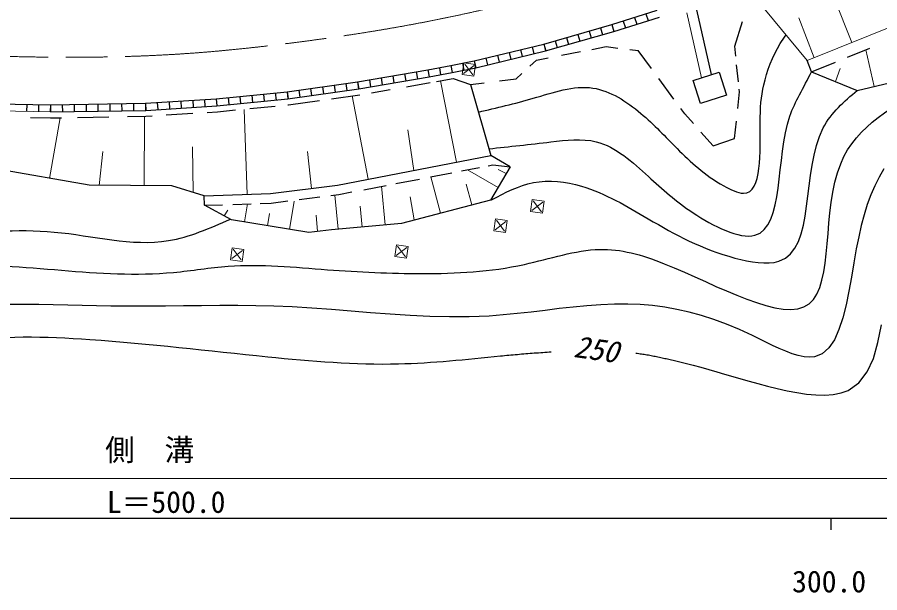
# Model space of a CAD drawing. Units: millimetres, scale not verified. Extents: x -56015503 to -55375503, y -162321055 to -161961055.
# Drawn here: x -55756007 to -55683396, y -162142340 to -162093910 of the extents above; entities that cross this region are included whole.
import ezdxf
from ezdxf.enums import TextEntityAlignment as Align

# ---------------------------------------------------------------- set-up
doc = ezdxf.new("R2010")
doc.units = ezdxf.units.MM
doc.header["$LTSCALE"] = 1000
doc.linetypes.add('CHAIN', pattern=[18.5, 12, -1.5, 3.5, -1.5])
for name, color, linetype, lineweight in [('M-BGD', 7, 'Continuous', 25), ('M-BMK', 2, 'CHAIN', 13), ('M-BMK-ROW', 30, 'Continuous', 13), ('M-STR-STR3', 7, 'Continuous', 25), ('M-TTL-BAND', 7, 'Continuous', 25)]:
    doc.layers.add(name, color=color, linetype=linetype, lineweight=lineweight)
doc.styles.add('ＭＳ ゴシック', font='')
doc.styles.get('ＭＳ ゴシック').set_extended_font_data('MS Gothic')

msp = doc.modelspace()

# ---------------------------------------------------------------- linework, layer by layer
at = {"layer": 'M-BGD', "lineweight": 13}
for p, q in [((-55688343, -162089563), (-55685734, -162096028)), ((-55694185, -162091852), (-55689507, -162097563)), ((-55677260, -162092601), (-55689512, -162097556)), ((-55699642, -162093542), (-55698405, -162099003)), ((-55688914, -162097314), (-55690211, -162093952)), ((-55683856, -162099733), (-55684565, -162096660)), ((-55687113, -162099320), (-55686719, -162098234)), ((-55720362, -162099254), (-55719033, -162106110)), ((-55727808, -162100529), (-55726458, -162107537)), ((-55759213, -162101765), (-55753220, -162101883)), ((-55736908, -162101668), (-55736664, -162108813)), ((-55752390, -162102369), (-55753289, -162107467)), ((-55745286, -162102245), (-55745321, -162108091)), ((-55722615, -162106798), (-55723136, -162103385)), ((-55749100, -162108060), (-55748816, -162105220)), ((-55741198, -162108653), (-55741245, -162104807)), ((-55731231, -162108310), (-55731563, -162105220)), ((-55718100, -162106746), (-55715534, -162108224)), ((-55714847, -162107048), (-55715523, -162106710)), ((-55721189, -162107339), (-55720385, -162110395)), ((-55725347, -162108138), (-55725038, -162111371)), ((-55717739, -162109703), (-55718224, -162107955)), ((-55729270, -162108869), (-55728990, -162111752)), ((-55722580, -162110970), (-55722923, -162109013)), ((-55736614, -162109612), (-55736871, -162111132)), ((-55732699, -162109393), (-55733095, -162111761)), ((-55726957, -162111562), (-55727152, -162109811)), ((-55738585, -162110620), (-55738276, -162110151)), ((-55734933, -162111455), (-55734768, -162110436)), ((-55730724, -162111945), (-55730842, -162110561))]:
    msp.add_line(p, q, dxfattribs=at)
at = {"layer": 'M-BGD'}
for p, q in [((-55705950, -162094533), (-55702121, -162093321)), ((-55703079, -162093624), (-55702897, -162094196)), ((-55698832, -162093272), (-55697593, -162098740)), ((-55711676, -162096163), (-55705950, -162094533)), ((-55705950, -162094533), (-55705786, -162095110)), ((-55705950, -162094533), (-55705769, -162095105)), ((-55705777, -162095108), (-55701936, -162093891)), ((-55704993, -162094230), (-55704812, -162094802)), ((-55704036, -162093927), (-55703854, -162094499)), ((-55695606, -162096343), (-55694946, -162094257)), ((-55711523, -162096744), (-55705777, -162095108)), ((-55707858, -162095077), (-55707694, -162095654)), ((-55706904, -162094805), (-55706740, -162095382)), ((-55710721, -162095892), (-55710557, -162096469)), ((-55709767, -162095620), (-55709603, -162096197)), ((-55708813, -162095348), (-55708648, -162095925)), ((-55717535, -162097579), (-55711676, -162096163)), ((-55717404, -162098165), (-55711523, -162096744)), ((-55713629, -162096635), (-55713488, -162097218)), ((-55712652, -162096399), (-55712511, -162096983)), ((-55711676, -162096163), (-55711535, -162096747)), ((-55711676, -162096163), (-55711511, -162096740)), ((-55707627, -162096613), (-55706437, -162096381)), ((-55706437, -162096381), (-55705456, -162096502)), ((-55704449, -162096627), (-55703744, -162096714)), ((-55702623, -162098234), (-55703744, -162096714)), ((-55695519, -162097183), (-55695606, -162096343)), ((-55686112, -162097280), (-55684217, -162096520)), ((-55716558, -162097343), (-55716418, -162097926)), ((-55715582, -162097107), (-55715441, -162097690)), ((-55714605, -162096871), (-55714464, -162097454)), ((-55712292, -162097523), (-55711297, -162097329)), ((-55710193, -162097114), (-55708586, -162096800)), ((-55721436, -162098330), (-55719504, -162097981)), ((-55721436, -162098330), (-55719504, -162097981)), ((-55720470, -162098156), (-55720363, -162098746)), ((-55719504, -162097981), (-55717535, -162097579)), ((-55719504, -162097981), (-55719397, -162098572)), ((-55719504, -162097981), (-55719384, -162098569)), ((-55719391, -162098571), (-55717404, -162098165)), ((-55718519, -162097780), (-55718399, -162098368)), ((-55717535, -162097579), (-55717415, -162098167)), ((-55717535, -162097579), (-55717394, -162098162)), ((-55712859, -162098040), (-55712292, -162097523)), ((-55695296, -162099345), (-55695444, -162097918)), ((-55689135, -162098491), (-55689507, -162097563)), ((-55689135, -162098491), (-55687108, -162097679)), ((-55727350, -162099354), (-55721436, -162098330)), ((-55727350, -162099354), (-55721436, -162098330)), ((-55727257, -162099947), (-55721331, -162098921)), ((-55724393, -162098842), (-55724291, -162099433)), ((-55723407, -162098671), (-55723305, -162099262)), ((-55722421, -162098501), (-55722319, -162099092)), ((-55721436, -162098330), (-55721333, -162098921)), ((-55721436, -162098330), (-55721329, -162098920)), ((-55721331, -162098921), (-55719391, -162098571)), ((-55714005, -162099086), (-55713531, -162098654)), ((-55699101, -162099229), (-55696915, -162098520)), ((-55696915, -162098520), (-55696286, -162100458)), ((-55689135, -162098491), (-55685291, -162100067)), ((-55733288, -162100187), (-55727350, -162099354)), ((-55733288, -162100187), (-55727350, -162099354)), ((-55729329, -162099631), (-55729246, -162100226)), ((-55728340, -162099493), (-55728256, -162100087)), ((-55727350, -162099354), (-55727267, -162099948)), ((-55727350, -162099354), (-55727248, -162099945)), ((-55726364, -162099183), (-55726262, -162099774)), ((-55725379, -162099012), (-55725276, -162099604)), ((-55723239, -162099758), (-55721244, -162099413)), ((-55720706, -162099316), (-55719309, -162099064)), ((-55719309, -162099064), (-55717856, -162099575)), ((-55717856, -162099575), (-55716703, -162099429)), ((-55717856, -162099575), (-55716128, -162105552)), ((-55715413, -162099265), (-55714005, -162099086)), ((-55700724, -162100809), (-55702003, -162099075)), ((-55698473, -162101167), (-55699101, -162099229)), ((-55685291, -162100067), (-55682572, -162099433)), ((-55739249, -162100764), (-55733288, -162100187)), ((-55739249, -162100764), (-55733288, -162100187)), ((-55735275, -162100379), (-55735217, -162100976)), ((-55734281, -162100283), (-55734223, -162100880)), ((-55733288, -162100187), (-55733230, -162100784)), ((-55733288, -162100187), (-55733204, -162100781)), ((-55733217, -162100783), (-55727257, -162099947)), ((-55732298, -162100048), (-55732215, -162100642)), ((-55731309, -162099909), (-55731225, -162100503)), ((-55730319, -162099770), (-55730236, -162100364)), ((-55726189, -162100269), (-55724606, -162099995)), ((-55695356, -162101594), (-55695210, -162100186)), ((-55695210, -162100186), (-55695233, -162099958)), ((-55753220, -162101283), (-55745218, -162101144)), ((-55753220, -162101283), (-55745218, -162101144)), ((-55745218, -162101144), (-55739249, -162100764)), ((-55745218, -162101144), (-55739249, -162100764)), ((-55745218, -162101144), (-55745208, -162101744)), ((-55745218, -162101144), (-55745180, -162101743)), ((-55744224, -162101081), (-55744185, -162101679)), ((-55743229, -162101017), (-55743190, -162101616)), ((-55742234, -162100954), (-55742196, -162101553)), ((-55741239, -162100891), (-55741201, -162101489)), ((-55740244, -162100827), (-55740206, -162101426)), ((-55739249, -162100764), (-55739211, -162101363)), ((-55739249, -162100764), (-55739191, -162101361)), ((-55739201, -162101362), (-55733217, -162100783)), ((-55738255, -162100668), (-55738197, -162101265)), ((-55737262, -162100572), (-55737204, -162101169)), ((-55736268, -162100475), (-55736210, -162101073)), ((-55733158, -162101279), (-55730555, -162100914)), ((-55729543, -162100772), (-55727180, -162100441)), ((-55696286, -162100458), (-55698473, -162101167)), ((-55759189, -162101165), (-55753220, -162101283)), ((-55759189, -162101165), (-55753220, -162101283)), ((-55755210, -162101244), (-55755221, -162101844)), ((-55754215, -162101264), (-55754226, -162101863)), ((-55753220, -162101283), (-55753232, -162101883)), ((-55753220, -162101283), (-55753209, -162101883)), ((-55753220, -162101883), (-55745194, -162101743)), ((-55752219, -162101266), (-55752209, -162101866)), ((-55751219, -162101248), (-55751209, -162101848)), ((-55750219, -162101231), (-55750209, -162101831)), ((-55749219, -162101214), (-55749209, -162101813)), ((-55748219, -162101196), (-55748208, -162101796)), ((-55747219, -162101179), (-55747208, -162101779)), ((-55746219, -162101161), (-55746208, -162101761)), ((-55745194, -162101743), (-55739201, -162101362)), ((-55740022, -162101916), (-55739161, -162101861)), ((-55739161, -162101861), (-55737633, -162101713)), ((-55736429, -162101596), (-55734287, -162101389)), ((-55733240, -162101287), (-55733158, -162101279)), ((-55699814, -162102043), (-55700143, -162101597)), ((-55754897, -162102350), (-55753221, -162102383)), ((-55753221, -162102383), (-55752294, -162102367)), ((-55750928, -162102343), (-55748307, -162102298)), ((-55746734, -162102270), (-55745174, -162102243)), ((-55745174, -162102243), (-55744652, -162102210)), ((-55743466, -162102135), (-55741216, -162101991)), ((-55699088, -162102859), (-55699814, -162102043)), ((-55695616, -162104101), (-55695466, -162102652)), ((-55697410, -162104744), (-55698446, -162103581)), ((-55697410, -162104744), (-55695616, -162104101)), ((-55729047, -162108034), (-55716128, -162105552)), ((-55714521, -162106491), (-55716128, -162105552)), ((-55749939, -162108054), (-55758224, -162106602)), ((-55718609, -162106843), (-55717095, -162106553)), ((-55716357, -162106411), (-55715977, -162106338)), ((-55714521, -162106491), (-55716156, -162109289)), ((-55715977, -162106338), (-55714521, -162106491)), ((-55683040, -162106675), (-55683450, -162107361)), ((-55724137, -162107905), (-55722154, -162107525)), ((-55721209, -162107343), (-55719425, -162107000)), ((-55683450, -162107361), (-55683817, -162108091)), ((-55743001, -162108110), (-55749939, -162108054)), ((-55740263, -162108934), (-55743001, -162108110)), ((-55734687, -162108747), (-55729047, -162108034)), ((-55726836, -162108424), (-55724953, -162108062)), ((-55683817, -162108091), (-55684147, -162108864)), ((-55740263, -162108934), (-55734687, -162108747)), ((-55740236, -162109734), (-55740263, -162108934)), ((-55732285, -162109250), (-55730540, -162109029)), ((-55729607, -162108911), (-55728921, -162108825)), ((-55728921, -162108825), (-55727829, -162108615)), ((-55684147, -162108864), (-55684444, -162109681)), ((-55740236, -162109734), (-55738738, -162109684)), ((-55737972, -162110949), (-55740236, -162109734)), ((-55737871, -162109654), (-55736318, -162109602)), ((-55735548, -162109576), (-55734623, -162109545)), ((-55734623, -162109545), (-55733237, -162109370)), ((-55716156, -162109289), (-55723670, -162111255)), ((-55684444, -162109681), (-55684710, -162110542)), ((-55684710, -162110542), (-55684950, -162111448)), ((-55731466, -162112033), (-55737972, -162110949)), ((-55723670, -162111255), (-55729552, -162111805)), ((-55729552, -162111805), (-55731466, -162112033)), ((-55684950, -162111448), (-55685168, -162112398)), ((-55685168, -162112398), (-55685368, -162113392)), ((-55685368, -162113392), (-55685578, -162114568)), ((-55685578, -162114568), (-55685783, -162115769)), ((-55685783, -162115769), (-55685997, -162116964)), ((-55685997, -162116964), (-55686233, -162118122)), ((-55755404, -162118077), (-55756617, -162118072)), ((-55754190, -162118093), (-55755404, -162118077)), ((-55752976, -162118118), (-55754190, -162118093)), ((-55751762, -162118148), (-55752976, -162118118)), ((-55750547, -162118178), (-55751762, -162118148)), ((-55749332, -162118204), (-55750547, -162118178)), ((-55748117, -162118223), (-55749332, -162118204)), ((-55746591, -162118233), (-55748117, -162118223)), ((-55745064, -162118230), (-55746591, -162118233)), ((-55743538, -162118218), (-55745064, -162118230)), ((-55742013, -162118203), (-55743538, -162118218)), ((-55740487, -162118188), (-55742013, -162118203)), ((-55738963, -162118179), (-55740487, -162118188)), ((-55737439, -162118181), (-55738963, -162118179)), ((-55735916, -162118197), (-55737439, -162118181)), ((-55734394, -162118232), (-55735916, -162118197)), ((-55732874, -162118292), (-55734394, -162118232)), ((-55731218, -162118388), (-55732874, -162118292)), ((-55729564, -162118506), (-55731218, -162118388)), ((-55727909, -162118639), (-55729564, -162118506)), ((-55710381, -162118433), (-55711558, -162118574)), ((-55709209, -162118302), (-55710381, -162118433)), ((-55708043, -162118189), (-55709209, -162118302)), ((-55706885, -162118102), (-55708043, -162118189)), ((-55705736, -162118052), (-55706885, -162118102)), ((-55704597, -162118047), (-55705736, -162118052)), ((-55703558, -162118088), (-55704597, -162118047)), ((-55702526, -162118177), (-55703558, -162118088)), ((-55701497, -162118313), (-55702526, -162118177)), ((-55700468, -162118498), (-55701497, -162118313)), ((-55699437, -162118733), (-55700468, -162118498)), ((-55686233, -162118122), (-55686506, -162119209)), ((-55726255, -162118773), (-55727909, -162118639)), ((-55724599, -162118901), (-55726255, -162118773)), ((-55722942, -162119009), (-55724599, -162118901)), ((-55721283, -162119089), (-55722942, -162119009)), ((-55719621, -162119130), (-55721283, -162119089)), ((-55717955, -162119121), (-55719621, -162119130)), ((-55716285, -162119052), (-55717955, -162119121)), ((-55715103, -162118963), (-55716285, -162119052)), ((-55713921, -162118848), (-55715103, -162118963)), ((-55712738, -162118715), (-55713921, -162118848)), ((-55711558, -162118574), (-55712738, -162118715)), ((-55698399, -162119019), (-55699437, -162118733)), ((-55697351, -162119356), (-55698399, -162119019)), ((-55686506, -162119209), (-55686828, -162120195)), ((-55696290, -162119747), (-55697351, -162119356)), ((-55695213, -162120192), (-55696290, -162119747)), ((-55683548, -162121278), (-55683253, -162119796)), ((-55694117, -162120693), (-55695213, -162120192)), ((-55693548, -162120968), (-55694117, -162120693)), ((-55686828, -162120195), (-55687214, -162121047)), ((-55692979, -162121249), (-55693548, -162120968)), ((-55692412, -162121524), (-55692979, -162121249)), ((-55687214, -162121047), (-55687678, -162121734)), ((-55683933, -162122615), (-55683548, -162121278)), ((-55703924, -162122174), (-55703807, -162122190)), ((-55703807, -162122190), (-55703690, -162122206)), ((-55691852, -162121785), (-55692412, -162121524)), ((-55691304, -162122020), (-55691852, -162121785)), ((-55690772, -162122221), (-55691304, -162122020)), ((-55687678, -162121734), (-55688232, -162122223)), ((-55703690, -162122206), (-55703574, -162122223)), ((-55703574, -162122223), (-55703457, -162122240)), ((-55703457, -162122240), (-55703341, -162122257)), ((-55703341, -162122257), (-55703224, -162122275)), ((-55703224, -162122275), (-55703108, -162122293)), ((-55703108, -162122293), (-55702992, -162122312)), ((-55702992, -162122312), (-55702876, -162122331)), ((-55702876, -162122331), (-55702760, -162122352)), ((-55702760, -162122352), (-55702644, -162122373)), ((-55702644, -162122373), (-55702528, -162122395)), ((-55702528, -162122395), (-55702413, -162122417)), ((-55702413, -162122417), (-55702298, -162122441)), ((-55702298, -162122441), (-55702182, -162122465)), ((-55702182, -162122465), (-55702067, -162122489)), ((-55702067, -162122489), (-55701952, -162122514)), ((-55701952, -162122514), (-55701837, -162122538)), ((-55701837, -162122538), (-55701721, -162122564)), ((-55701721, -162122564), (-55701606, -162122589)), ((-55701606, -162122589), (-55701491, -162122614)), ((-55701491, -162122614), (-55701375, -162122640)), ((-55701375, -162122640), (-55701260, -162122665)), ((-55701260, -162122665), (-55701145, -162122691)), ((-55701145, -162122691), (-55701030, -162122717)), ((-55701030, -162122717), (-55700915, -162122743)), ((-55700915, -162122743), (-55700800, -162122769)), ((-55700800, -162122769), (-55700685, -162122795)), ((-55700685, -162122795), (-55700571, -162122821)), ((-55700571, -162122821), (-55700457, -162122848)), ((-55700457, -162122848), (-55699780, -162123014)), ((-55690260, -162122378), (-55690772, -162122221)), ((-55689773, -162122481), (-55690260, -162122378)), ((-55689316, -162122519), (-55689773, -162122481)), ((-55688892, -162122483), (-55689316, -162122519)), ((-55688232, -162122223), (-55688892, -162122483)), ((-55684452, -162123762), (-55683933, -162122615)), ((-55699780, -162123014), (-55699112, -162123187)), ((-55699112, -162123187), (-55698449, -162123368)), ((-55698449, -162123368), (-55697788, -162123555)), ((-55697788, -162123555), (-55697124, -162123747)), ((-55697124, -162123747), (-55696456, -162123943)), ((-55696456, -162123943), (-55695778, -162124142)), ((-55695778, -162124142), (-55695088, -162124343)), ((-55695088, -162124343), (-55694382, -162124544)), ((-55685147, -162124674), (-55684452, -162123762)), ((-55694382, -162124544), (-55693657, -162124745)), ((-55693657, -162124745), (-55692850, -162124959)), ((-55692850, -162124959), (-55692027, -162125163)), ((-55686060, -162125308), (-55685147, -162124674)), ((-55692027, -162125163), (-55691197, -162125347)), ((-55691197, -162125347), (-55690371, -162125501)), ((-55690371, -162125501), (-55689559, -162125618)), ((-55689559, -162125618), (-55688771, -162125687)), ((-55688771, -162125687), (-55688017, -162125700)), ((-55688017, -162125700), (-55687307, -162125647)), ((-55687307, -162125647), (-55686651, -162125519)), ((-55686651, -162125519), (-55686060, -162125308))]:
    msp.add_line(p, q, dxfattribs=at)
for points, knots in [([(-55717186, -162101892), (-55715661, -162101538), (-55714136, -162101183), (-55712571, -162100725), (-55710892, -162100233), (-55709166, -162099622), (-55707538, -162099868), (-55706085, -162100088), (-55704711, -162100992), (-55703512, -162102002), (-55702395, -162102943), (-55701431, -162103976), (-55700459, -162104953), (-55699306, -162106112), (-55698143, -162107191), (-55696529, -162108101), (-55695961, -162108420), (-55695338, -162108719), (-55694870, -162108720), (-55693252, -162108721), (-55693485, -162105160), (-55693467, -162102766), (-55693458, -162101523), (-55693382, -162100595), (-55693161, -162099607), (-55692901, -162098442), (-55692440, -162097195), (-55691777, -162096130), (-55691620, -162095878), (-55691452, -162095636), (-55691283, -162095394)], [0, 0, 0, 0, 1, 1, 1, 2, 2, 2, 3, 3, 3, 4, 4, 4, 5, 5, 5, 6, 6, 6, 7, 7, 7, 8, 8, 8, 9, 9, 9, 10, 10, 10, 10]), ([(-55716294, -162104977), (-55714575, -162104794), (-55712857, -162104612), (-55711081, -162104403), (-55709790, -162104251), (-55708469, -162104084), (-55707268, -162104386), (-55705608, -162104804), (-55704178, -162106116), (-55702878, -162107302), (-55701682, -162108394), (-55700597, -162109379), (-55699116, -162110363), (-55697423, -162111488), (-55695214, -162112610), (-55693903, -162112256), (-55691438, -162111591), (-55692157, -162105700), (-55690967, -162102244), (-55690740, -162101586), (-55690444, -162101016), (-55690143, -162100436), (-55689811, -162099796), (-55689473, -162099144), (-55689135, -162098491)], [0, 0, 0, 0, 1, 1, 1, 2, 2, 2, 3, 3, 3, 4, 4, 4, 5, 5, 5, 6, 6, 6, 7, 7, 7, 8, 8, 8, 8]), ([(-55814093, -162099561), (-55813458, -162102114), (-55812823, -162104667), (-55811344, -162106611), (-55809972, -162108413), (-55807874, -162109692), (-55806117, -162111289), (-55804269, -162112970), (-55802798, -162115002), (-55800805, -162116410), (-55798405, -162118106), (-55795246, -162118896), (-55792253, -162118829), (-55787795, -162118730), (-55783706, -162116731), (-55779529, -162115169), (-55777026, -162114233), (-55774492, -162113454), (-55771898, -162113003), (-55768765, -162112457), (-55765545, -162112390), (-55762350, -162112196), (-55759195, -162112005), (-55756065, -162111690), (-55752893, -162111984), (-55749658, -162112283), (-55746380, -162113215), (-55743276, -162112708), (-55741502, -162112418), (-55739785, -162111658), (-55738067, -162110898)], [0, 0, 0, 0, 1, 1, 1, 2, 2, 2, 3, 3, 3, 4, 4, 4, 5, 5, 5, 6, 6, 6, 7, 7, 7, 8, 8, 8, 9, 9, 9, 10, 10, 10, 10]), ([(-55783799, -162119805), (-55783396, -162119662), (-55782994, -162119519), (-55782590, -162119380), (-55782186, -162119241), (-55781781, -162119105), (-55781375, -162118970), (-55780970, -162118835), (-55780565, -162118700), (-55780158, -162118569), (-55777721, -162117780), (-55775251, -162117112), (-55772752, -162116510), (-55769128, -162115639), (-55765446, -162114908), (-55761741, -162114764), (-55755461, -162114521), (-55749118, -162115964), (-55742853, -162115383), (-55741316, -162115240), (-55739784, -162114976), (-55738246, -162114862), (-55735472, -162114658), (-55732678, -162114944), (-55729888, -162115152), (-55727233, -162115350), (-55724583, -162115476), (-55721936, -162115479), (-55719057, -162115482), (-55716182, -162115339), (-55713314, -162114709), (-55711172, -162114238), (-55709033, -162113496), (-55706972, -162113446), (-55705196, -162113403), (-55703478, -162113874), (-55701532, -162114648), (-55697111, -162116408), (-55691515, -162119734), (-55689333, -162118017), (-55687251, -162116377), (-55688278, -162110144), (-55686682, -162106233), (-55685344, -162102953), (-55682160, -162101306), (-55678977, -162099659)], [0, 0, 0, 0, 1, 1, 1, 2, 2, 2, 3, 3, 3, 4, 4, 4, 5, 5, 5, 6, 6, 6, 7, 7, 7, 8, 8, 8, 9, 9, 9, 10, 10, 10, 11, 11, 11, 12, 12, 12, 13, 13, 13, 14, 14, 14, 15, 15, 15, 15]), ([(-55716069, -162109266), (-55714926, -162108663), (-55713783, -162108059), (-55712552, -162107824), (-55711240, -162107574), (-55709828, -162107743), (-55708510, -162108127), (-55706475, -162108720), (-55704663, -162109828), (-55702885, -162110870), (-55700609, -162112204), (-55698388, -162113432), (-55695591, -162114174), (-55694291, -162114518), (-55692868, -162114758), (-55691882, -162114444), (-55688747, -162113446), (-55690038, -162106854), (-55688154, -162103223), (-55687475, -162101915), (-55686383, -162100991), (-55685291, -162100067)], [0, 0, 0, 0, 1, 1, 1, 2, 2, 2, 3, 3, 3, 4, 4, 4, 5, 5, 5, 6, 6, 6, 7, 7, 7, 7]), ([(-55772134, -162124616), (-55771728, -162124480), (-55771322, -162124345), (-55770917, -162124207), (-55770512, -162124069), (-55770108, -162123928), (-55769703, -162123787), (-55769299, -162123647), (-55768895, -162123508), (-55768490, -162123369), (-55766061, -162122536), (-55763601, -162121726), (-55761082, -162121282), (-55757420, -162120635), (-55753636, -162120761), (-55749894, -162121023), (-55744865, -162121375), (-55739912, -162121974), (-55734920, -162122478), (-55731261, -162122847), (-55727580, -162123166), (-55723909, -162123077), (-55721045, -162123007), (-55718187, -162122689), (-55715332, -162122412), (-55714856, -162122366), (-55714381, -162122321), (-55713905, -162122279), (-55713429, -162122237), (-55712952, -162122198), (-55712476, -162122163), (-55712000, -162122127), (-55711524, -162122094), (-55711048, -162122061)], [0, 0, 0, 0, 1, 1, 1, 2, 2, 2, 3, 3, 3, 4, 4, 4, 5, 5, 5, 6, 6, 6, 7, 7, 7, 8, 8, 8, 9, 9, 9, 10, 10, 10, 11, 11, 11, 11])]:
    msp.add_open_spline(points, degree=3, knots=knots, dxfattribs=at)
at = {"layer": 'M-BMK'}
msp.add_open_spline([(-55681836, -162081119), (-55681837, -162081119), (-55681837, -162081119), (-55681837, -162081119), (-55681837, -162081119), (-55681837, -162081119), (-55681838, -162081119), (-55681838, -162081119), (-55681838, -162081119), (-55681838, -162081119), (-55681842, -162081121), (-55681847, -162081124), (-55681851, -162081126), (-55682112, -162081249), (-55682375, -162081370), (-55682638, -162081491), (-55682900, -162081612), (-55683163, -162081733), (-55683426, -162081853), (-55683689, -162081973), (-55683952, -162082092), (-55684216, -162082211), (-55685946, -162082989), (-55687688, -162083741), (-55689436, -162084479), (-55691750, -162085456), (-55694075, -162086409), (-55696442, -162087243), (-55697701, -162087686), (-55698971, -162088096), (-55700241, -162088508), (-55702271, -162089167), (-55704299, -162089831), (-55706339, -162090457), (-55709189, -162091333), (-55712062, -162092135), (-55714958, -162092842), (-55717879, -162093554), (-55720823, -162094171), (-55723781, -162094699), (-55726849, -162095246), (-55729932, -162095699), (-55733024, -162096088), (-55736017, -162096465), (-55739018, -162096783), (-55742027, -162096983), (-55745236, -162097197), (-55748453, -162097279), (-55751670, -162097277), (-55754296, -162097276), (-55756921, -162097219), (-55759544, -162097111), (-55761726, -162097021), (-55763905, -162096896), (-55766083, -162096739), (-55766446, -162096713), (-55766808, -162096686), (-55767171, -162096658), (-55767534, -162096630), (-55767897, -162096601), (-55768259, -162096571), (-55768622, -162096541), (-55768984, -162096510), (-55769347, -162096478), (-55770249, -162096397), (-55771150, -162096308), (-55772051, -162096216), (-55772953, -162096123), (-55773853, -162096027), (-55774753, -162095921), (-55775629, -162095819), (-55776504, -162095707), (-55777380, -162095596)], degree=3, knots=[0, 0, 0, 0, 1, 1, 1, 2, 2, 2, 3, 3, 3, 4, 4, 4, 5, 5, 5, 6, 6, 6, 7, 7, 7, 8, 8, 8, 9, 9, 9, 10, 10, 10, 11, 11, 11, 12, 12, 12, 13, 13, 13, 14, 14, 14, 15, 15, 15, 16, 16, 16, 17, 17, 17, 18, 18, 18, 19, 19, 19, 20, 20, 20, 21, 21, 21, 22, 22, 22, 23, 23, 23, 24, 24, 24, 24], dxfattribs=at)
at = {"layer": 'M-BMK-ROW'}
for p, q in [((-55718415, -162097737), (-55718555, -162098727)), ((-55717537, -162097962), (-55718442, -162098642)), ((-55717425, -162097877), (-55718415, -162097737)), ((-55718330, -162097850), (-55717650, -162098754)), ((-55717565, -162098867), (-55717425, -162097877)), ((-55718555, -162098727), (-55717565, -162098867)), ((-55712647, -162109259), (-55712788, -162110249)), ((-55711770, -162109484), (-55712674, -162110164)), ((-55711657, -162109399), (-55712647, -162109259)), ((-55712562, -162109372), (-55711882, -162110276)), ((-55711797, -162110389), (-55711657, -162109399)), ((-55712788, -162110249), (-55711797, -162110389)), ((-55715758, -162110883), (-55715898, -162111873)), ((-55714881, -162111108), (-55715785, -162111788)), ((-55714768, -162111023), (-55715758, -162110883)), ((-55715673, -162110996), (-55714993, -162111900)), ((-55714908, -162112013), (-55714768, -162111023)), ((-55715898, -162111873), (-55714908, -162112013)), ((-55737921, -162113320), (-55738061, -162114310)), ((-55736931, -162113461), (-55737921, -162113320)), ((-55737836, -162113433), (-55737156, -162114338)), ((-55737071, -162114451), (-55736931, -162113461)), ((-55724084, -162113060), (-55724224, -162114050)), ((-55723206, -162113285), (-55724111, -162113965)), ((-55723093, -162113200), (-55724084, -162113060)), ((-55723999, -162113173), (-55723319, -162114077)), ((-55723234, -162114190), (-55723093, -162113200)), ((-55737043, -162113545), (-55737948, -162114225)), ((-55724224, -162114050), (-55723234, -162114190)), ((-55738061, -162114310), (-55737071, -162114451))]:
    msp.add_line(p, q, dxfattribs=at)
at = {"layer": 'M-STR-STR3', "lineweight": 13}
for q in [(-55976280, -162132730), (-55975918, -162132730)]:
    msp.add_line((-55498458, -162132730), q, dxfattribs=at)
at = {"layer": 'M-TTL-BAND'}
for p, q in [((-56015503, -162136055), (-55476503, -162136055)), ((-55687503, -162136055), (-55687503, -162137055))]:
    msp.add_line(p, q, dxfattribs=at)

# ---------------------------------------------------------------- texts
at = {"layer": 'M-BGD', "style": 'ＭＳ ゴシック', "oblique": 15}
msp.add_text('250', height=1833, rotation=351.951, dxfattribs=at).set_placement((-55709113, -162121581), align=Align.MIDDLE_LEFT)
at = {"layer": 'M-STR-STR3', "style": 'ＭＳ ゴシック'}
for s, p in [('側\u3000溝', (-55748610, -162130320)), ('L＝500.0', (-55748462, -162134703))]:
    msp.add_text(s, height=1833, dxfattribs=at).set_placement(p, align=Align.MIDDLE_LEFT)
at = {"layer": 'M-TTL-BAND', "style": 'ＭＳ ゴシック'}
msp.add_text('300.0', height=1833, dxfattribs=at).set_placement((-55687659, -162142860), align=Align.BOTTOM_CENTER)

doc.saveas('drawing.dxf')
